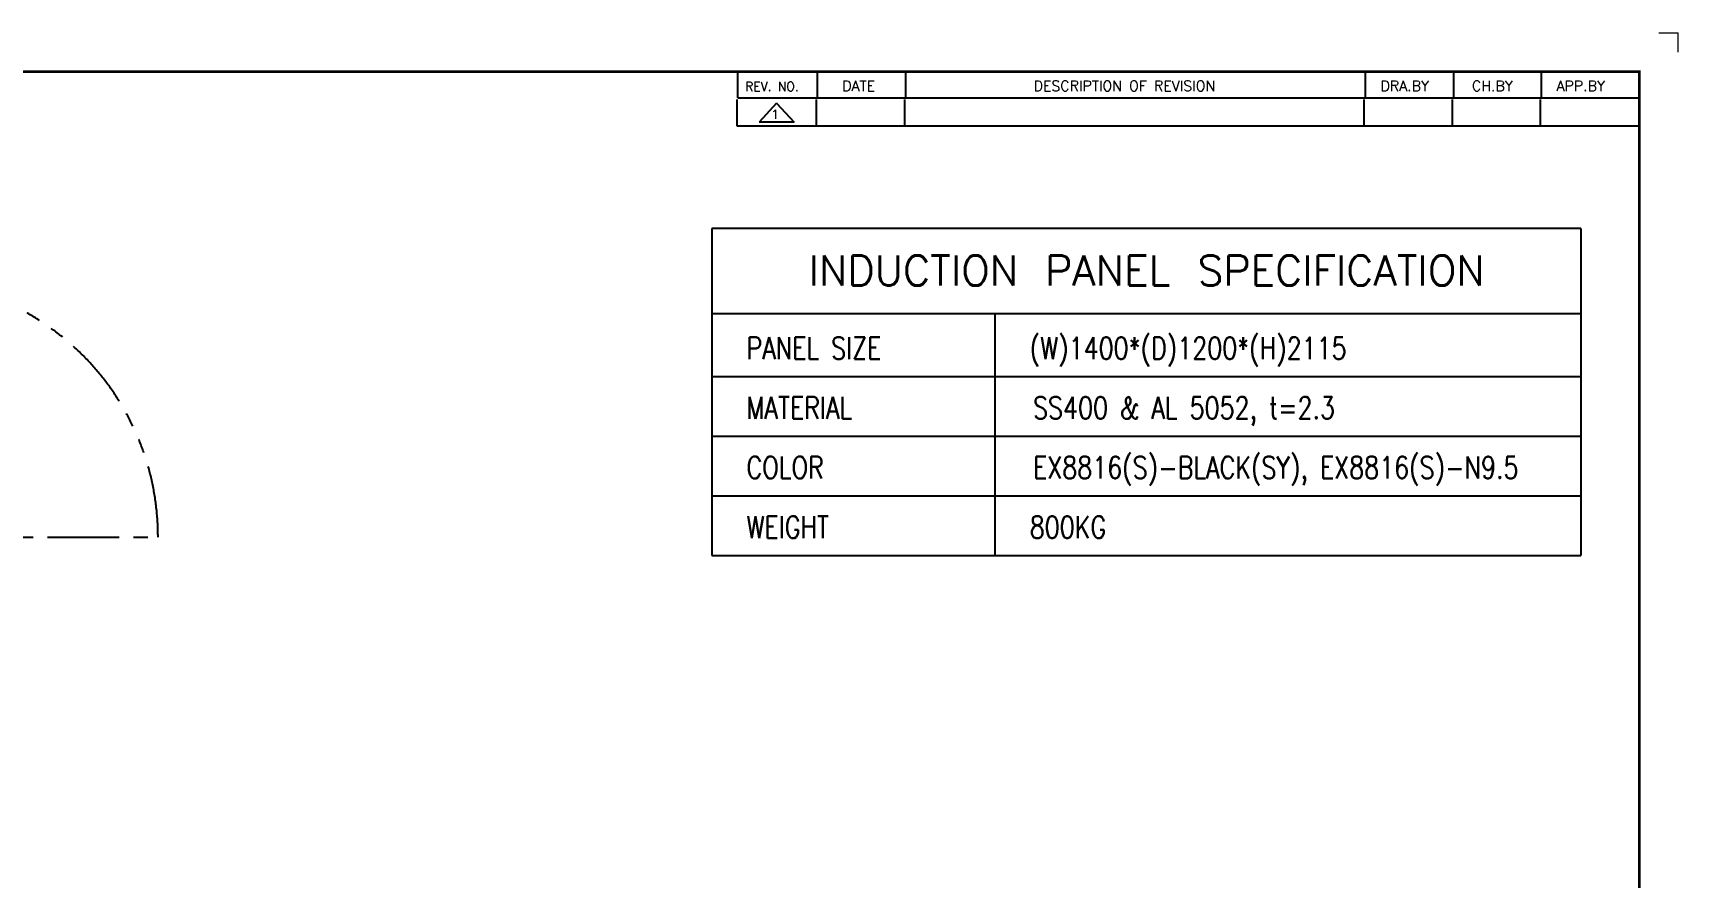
# Model space of a CAD drawing. Header units: millimetres. Extents: x 4969 to 37601, y -771 to 6478.
# Drawn here: x 20804 to 25913, y 3854 to 6478 of the extents above; entities that cross this region are included whole.
import ezdxf
from ezdxf.enums import TextEntityAlignment as Align

# ---------------------------------------------------------------- set-up
doc = ezdxf.new("R2010")
doc.units = ezdxf.units.MM
doc.header["$LTSCALE"] = 7
doc.header["$MEASUREMENT"] = 0
doc.linetypes.add('CENTER', pattern=[2, 1.25, -0.25, 0.25, -0.25])
doc.linetypes.add('PHANTOM', pattern=[63.5, 31.75, -6.35, 6.35, -6.35, 6.35, -6.35])
doc.layers.get('0').update_dxf_attribs({"linetype": 'CONTINUOUS'})
for name, color, linetype in [('2', 3, 'CENTER'), ('ACT', 7, 'CONTINUOUS'), ('FORMAT-1', 7, 'CONTINUOUS')]:
    doc.layers.add(name, color=color, linetype=linetype)
doc.styles.add('GHS', font='romans.shx', dxfattribs={"width": 0.8, "bigfont": 'ghs.shx'})
doc.styles.add('H', font='txt.shx')
doc.styles.add('HAN', font='')
doc.styles.add('RC', font='ROMANC.SHX')
doc.styles.get('HAN').set_extended_font_data('GulimChe')

# ---------------------------------------------------------------- blocks, each defined once
blk = doc.blocks.new('re1')
at = {"color": 180}
for p, q in [((0, 0), (0, -6.83)), ((10.31, -0.96), (5.8, -5.87)), ((10.31, -0.96), (14.82, -5.87)), ((20.61, -6.83), (20.61, 0)), ((43.46, -6.83), (43.46, 0)), ((162.38, -6.83), (162.38, 0)), ((185.23, -6.83), (185.23, 0)), ((207.97, -6.83), (207.97, 0)), ((0, -6.83), (233.3, -6.83)), ((14.82, -5.87), (5.8, -5.87))]:
    blk.add_line(p, q, dxfattribs=at)
at = {"color": 2, "style": 'RC', "oblique": 15}
blk.add_attdef('REV.NO', text='', height=2.34, dxfattribs=at).set_placement((9.88, -3.84), align=Align.MIDDLE_CENTER)
blk.add_attdef('-1', text='', height=2.34, dxfattribs=at).set_placement((14.05, -2.49), align=Align.MIDDLE_LEFT)
at = {"color": 2, "style": 'HAN'}
for tag, p in [('REV.-DATE', (32.04, -3.41)), ('DRA.BY', (173.81, -3.41)), ('CH.BY', (196.6, -3.41)), ('APP.BY', (220.63, -3.41))]:
    blk.add_attdef(tag, text='', height=3.75, dxfattribs=at).set_placement(p, align=Align.MIDDLE_CENTER)
blk.add_attdef('DESCRIPTION-OF-REVISION', text='', height=3.75, dxfattribs=at).set_placement((47.42, -3.41), align=Align.MIDDLE_LEFT)
blk = doc.blocks.new('format-a1')
at = {"color": 3, "lineweight": 9}
for p in [(859, 602), (864, 597)]:
    blk.add_line(p, (864, 602), dxfattribs=at)
at = {"color": 180}
for p, q in [((620.7, 585.18), (620.7, 592)), ((641.31, 585.18), (641.31, 592)), ((664.16, 585.18), (664.16, 592)), ((783.08, 585.18), (783.08, 592)), ((805.93, 585.18), (805.93, 592)), ((828.66, 585.18), (828.66, 592)), ((620.7, 585.18), (854, 585.18))]:
    blk.add_line(p, q, dxfattribs=at)
at = {"layer": 'FORMAT-1', "color": 7, "const_width": 0.7}
blk.add_lwpolyline([(26, 10), (26, 592), (854, 592), (854, 10)], close=True, dxfattribs=at)
at = {"color": 2, "style": 'RC'}
for s, height, p in [('REV. NO.', 2.34, (622.59, 586.97)), ('DATE', 2.681, (647.68, 586.96)), ('DESCRIPTION OF REVISION', 2.6812, (697.22, 586.96)), ('DRA.BY', 2.681, (787, 586.96)), ('CH.BY', 2.681, (810.64, 586.96)), ('APP.BY', 2.681, (832.53, 586.96))]:
    blk.add_text(s, height=height, dxfattribs=at).set_placement(p)
at = {"style": 'HAN'}
for tag, height, p in [('MODEL-NAME', 4.5, (811.39, 49.79)), ('SCALE', 4.05, (713.46, 41.94)), ('PART-NAME', 4.5, (811.39, 41.94)), ('DWG-NO', 4.5, (811.39, 34.02)), ('DRA-BY', 4.5, (623.33, 31.66)), ('CH-BY', 4.5, (648.06, 31.66)), ('APP-BY', 4.5, (672.8, 31.66)), ('관련업체명', 4.5, (733.83, 16.64)), ('DRA-DATE', 3.75, (623.33, 13.71)), ('CH-DATE', 3.75, (648.06, 13.71)), ('APP-DATE', 3.75, (672.8, 13.71))]:
    blk.add_attdef(tag, text='', height=height, dxfattribs=at).set_placement(p, align=Align.MIDDLE_CENTER)

msp = doc.modelspace()

# ---------------------------------------------------------------- linework, layer by layer
at = {"color": 251, "linetype": 'PHANTOM'}
msp.add_line((20404.629, 4912.706), (21192.129, 4912.706), dxfattribs=at)
msp.add_arc((20393.629, 4912.706), 798.5, 0, 90, dxfattribs=at)
at = {"layer": 'ACT', "color": 3}
for p, q in [((25610.761, 5871.111), (22911.924, 5871.111)), ((22911.924, 5871.111), (22911.924, 4855.212)), ((25610.761, 5871.111), (25610.761, 4855.212)), ((22911.924, 5606.49), (25610.761, 5606.49)), ((23791.289, 5606.49), (23791.289, 4855.212)), ((22911.924, 5410.916), (25610.761, 5410.916)), ((22911.924, 5225.681), (25610.761, 5225.681)), ((22911.924, 5040.447), (25610.761, 5040.447)), ((22911.924, 4855.212), (25610.761, 4855.212))]:
    msp.add_line(p, q, dxfattribs=at)

# ---------------------------------------------------------------- block references
at = {"xscale": 12, "yscale": 12, "zscale": 12}
msp.add_blockref('format-a1', (15544.635, -746.069), dxfattribs=at)
ref = msp.add_blockref('re1', (22989.414, 6271.078), dxfattribs=dict(xscale=12, yscale=12, zscale=12))
ref.add_attrib('REV.NO', '1', dxfattribs={"color": 2, "height": 28.08, "style": 'RC'}).set_placement((23108.005, 6225.046), align=Align.MIDDLE_CENTER)

# ---------------------------------------------------------------- texts
at = {"color": 2, "style": 'H'}
msp.add_text('INDUCTION PANEL SPECIFICATION', height=93.75, dxfattribs=at).set_placement((24262.349, 5740.231), align=Align.MIDDLE)
at = {"layer": '2', "color": 2, "style": 'GHS', "width": 0.8}
for s, height, p in [('PANEL SIZE', 67.8516, (23019.887, 5465.356)), ('(W)1400*(D)1200*(H)2115', 67.85161, (23899.251, 5465.356)), ('MATERIAL', 67.8516, (23019.887, 5280.121)), ('SS400 & AL 5052, t=2.3', 67.85161, (23909.626, 5280.121)), ('COLOR', 67.8516, (23019.887, 5094.886)), ('EX8816(S)-BLACK(SY), EX8816(S)-N9.5 ', 67.85161, (23909.626, 5094.886)), ('WEIGHT', 67.8516, (23019.887, 4909.651)), ('800KG ', 67.8516, (23899.251, 4909.651))]:
    msp.add_text(s, height=height, dxfattribs=at).set_placement(p)

doc.saveas('drawing.dxf')
